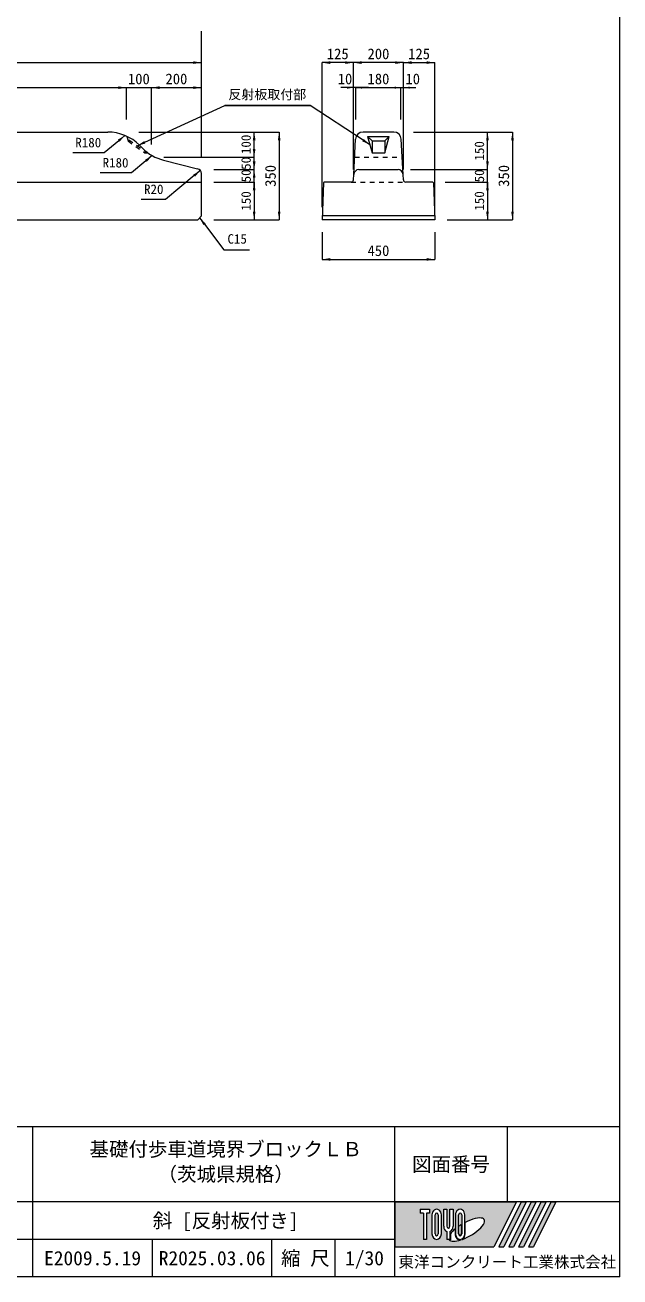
# Model space of a CAD drawing. Units: millimetres, scale not verified. Extents: x 19044 to 37689, y -9270 to 9420.
# Drawn here: x 29487 to 31864, y 300 to 5298 of the extents above; entities that cross this region are included whole.
import ezdxf
from ezdxf.enums import TextEntityAlignment as Align

# ---------------------------------------------------------------- set-up
doc = ezdxf.new("R2010")
doc.units = ezdxf.units.MM
doc.header["$LTSCALE"] = 25
doc.linetypes.add('USER1', pattern=[1.5, 0.75, -0.75])
for name, color, linetype, lineweight in [('寸法線', 7, 'Continuous', 9), ('本体', 2, 'Continuous', 5), ('枠', 5, 'Continuous', 5)]:
    doc.layers.add(name, color=color, linetype=linetype, lineweight=lineweight)
doc.styles.add('ＭＳ ゴシック', font='')
doc.styles.get('ＭＳ ゴシック').set_extended_font_data('MS Gothic')

# ---------------------------------------------------------------- blocks, each defined once
blk = doc.blocks.new('filled_arrow')
at = {"color": 0, "linetype": 'Continuous', "lineweight": -2}
blk.add_solid([(7.5, 1.25), (0, 0), (7.5, -1.25)], dxfattribs=at)

msp = doc.modelspace()

# ---------------------------------------------------------------- hatches: boundary and pattern name
at = {"layer": '枠'}
h = msp.add_hatch(color=7, dxfattribs=at)
h.paths.add_polyline_path([(30964.19, 599.77), (30964.19, 419.77), (31360.19, 419.77), (31450.19, 599.77)])
edge = h.paths.add_edge_path(flags=16)
edge.add_ellipse((31251.71, 488.96), major_axis=(70.52378, 39.47493), ratio=0.34714733547206955, start_angle=-144.31121600980987, end_angle=72.18990336618361, ccw=False)
edge.add_ellipse((31225.6, 471.92), major_axis=(-0, 24), ratio=0.8463541666666666, start_angle=-160.70345628559758, end_angle=-90.00000000004842)
edge.add_line((31245.91, 471.92), (31245.91, 517.67))
edge = h.paths.add_edge_path(flags=16)
edge.add_ellipse((31225.6, 547.61), major_axis=(-0, 22.15385), ratio=0.8463541725441261, start_angle=-90.00000000000114, end_angle=89.99999999999937, ccw=False)
edge.add_line((31244.35, 547.61), (31244.35, 471.92))
edge.add_ellipse((31225.6, 471.92), major_axis=(0, 22.15385), ratio=0.8463541725441261, start_angle=90.00000000002393, end_angle=-89.99999999997635, ccw=False)
edge.add_line((31206.85, 471.92), (31206.85, 547.61))
edge = h.paths.add_edge_path(flags=16)
edge.add_line((31231.85, 547.61), (31231.85, 471.92))
edge.add_ellipse((31225.6, 471.92), major_axis=(-0, 7.38462), ratio=0.8463542107476151, start_angle=89.99999999995453, end_angle=-90.00000000004604, ccw=False)
edge.add_line((31219.35, 471.92), (31219.35, 547.61))
edge.add_ellipse((31225.6, 547.61), major_axis=(-0, 7.38462), ratio=0.8463542107476151, start_angle=-90.00000000006258, end_angle=89.99999999993724, ccw=False)
edge = h.paths.add_edge_path(flags=16)
edge.add_line((31230.28, 508.92), (31230.28, 471.92))
edge.add_ellipse((31225.6, 471.92), major_axis=(0, 5.53846), ratio=0.8463540961371586, start_angle=90.00000000016519, end_angle=-89.99999999983459, ccw=False)
edge.add_line((31220.91, 471.92), (31220.91, 502.87))
edge.add_ellipse((31251.71, 488.96), major_axis=(70.52378, 39.47493), ratio=0.34714733547206955, start_angle=107.79174171423057, end_angle=126.4713187137146, ccw=False)
edge = h.paths.add_edge_path(flags=16)
edge.add_line((31197.47, 569.77), (31197.47, 501.92))
edge.add_ellipse((31178.72, 501.92), major_axis=(0, 22.15385), ratio=0.8463541725441261, start_angle=-163.34116638240334, end_angle=-89.99999999998937, ccw=False)
edge.add_line((31184.97, 481.03), (31184.97, 449.77))
edge.add_line((31184.97, 449.77), (31172.47, 449.77))
edge.add_line((31172.47, 449.77), (31172.47, 481.03))
edge.add_ellipse((31178.72, 501.92), major_axis=(-0, 22.15385), ratio=0.8463541725441261, start_angle=89.99999999998983, end_angle=163.34116638240332, ccw=False)
edge.add_line((31159.97, 501.92), (31159.97, 569.77))
edge.add_line((31159.97, 569.77), (31172.47, 569.77))
edge.add_line((31172.47, 569.77), (31172.47, 501.92))
edge.add_ellipse((31178.72, 501.92), major_axis=(0, 7.38462), ratio=0.8463542107476151, start_angle=90.0000000000501, end_angle=-89.99999999995035)
edge.add_line((31184.97, 501.92), (31184.97, 569.77))
edge.add_line((31184.97, 569.77), (31197.47, 569.77))
edge = h.paths.add_edge_path(flags=16)
edge.add_line((31205.28, 491.03), (31205.28, 471.92))
edge.add_ellipse((31225.6, 471.92), major_axis=(0, 24), ratio=0.8463541666666666, start_angle=90.00000000002193, end_angle=-171.54427005147284)
edge.add_ellipse((31251.71, 488.96), major_axis=(70.52378, 39.47493), ratio=0.3471473354720696, start_angle=-178.64953572470995, end_angle=-148.29244213022173, ccw=False)
edge.add_line((31182.28, 447.92), (31186.53, 447.92))
edge.add_line((31186.53, 447.92), (31186.53, 471.32))
edge.add_ellipse((31251.71, 488.96), major_axis=(70.52378, 39.47493), ratio=0.3471473354720696, start_angle=148.21912047118397, end_angle=165.90812170313075, ccw=False)
edge = h.paths.add_edge_path(flags=16)
edge.add_ellipse((31131.85, 547.61), major_axis=(0, 22.15385), ratio=0.8463541725441261, start_angle=-89.99999999996339, end_angle=90.00000000003683, ccw=False)
edge.add_line((31150.6, 547.61), (31150.6, 471.92))
edge.add_ellipse((31131.85, 471.92), major_axis=(-0, 22.15385), ratio=0.8463541725441261, start_angle=89.99999999998619, end_angle=-90.00000000001421, ccw=False)
edge.add_line((31113.1, 471.92), (31113.1, 547.61))
edge = h.paths.add_edge_path(flags=16)
edge.add_line((31138.1, 547.61), (31138.1, 471.92))
edge.add_ellipse((31131.85, 471.92), major_axis=(0, 7.38462), ratio=0.8463542107476151, start_angle=90.00000000003922, end_angle=-89.999999999961, ccw=False)
edge.add_line((31125.6, 471.92), (31125.6, 547.61))
edge.add_ellipse((31131.85, 547.61), major_axis=(-0, 7.38462), ratio=0.8463542107476151, start_angle=-90.00000000006258, end_angle=89.99999999993724, ccw=False)
h.paths.add_polyline_path([(31103.72, 569.77), (31103.72, 555), (31091.22, 555), (31091.22, 449.77), (31078.72, 449.77), (31078.72, 555), (31066.22, 555), (31066.22, 569.77)], flags=16)
for points in [[(31379.99, 419.77), (31399.79, 419.77), (31489.79, 599.77), (31469.99, 599.77)], [(31529.39, 599.77), (31509.59, 599.77), (31419.59, 419.77), (31439.39, 419.77)], [(31568.99, 599.77), (31549.19, 599.77), (31459.19, 419.77), (31478.99, 419.77)], [(31608.59, 599.77), (31588.79, 599.77), (31498.79, 419.77), (31518.59, 419.77)]]:
    msp.add_hatch(color=7, dxfattribs=at).paths.add_polyline_path(points)

# ---------------------------------------------------------------- linework, layer by layer
at = {"layer": '寸法線'}
for p, q in [((30192.15, 4770.52), (30192.15, 5272.74)), ((28192.15, 5147.74), (30192.15, 5147.74)), ((30799.26, 5147.74), (30674.26, 5147.74)), ((30674.26, 4570.52), (30674.26, 5147.74)), ((30799.26, 4720.52), (30799.26, 5147.74)), ((30999.26, 5147.74), (30799.26, 5147.74)), ((30799.26, 4720.52), (30799.26, 5147.74)), ((30999.26, 5147.74), (31124.26, 5147.74)), ((30999.26, 4720.52), (30999.26, 5147.74)), ((30999.26, 4720.52), (30999.26, 5147.74)), ((31124.26, 4570.52), (31124.26, 5147.74)), ((28192.15, 5047.74), (29892.15, 5047.74)), ((29827.15, 5047.74), (30057.15, 5047.74)), ((29892.15, 4920.52), (29892.15, 5047.74)), ((29892.15, 4920.52), (29892.15, 5047.74)), ((29992.15, 5047.74), (30192.15, 5047.74)), ((29992.15, 4820.52), (29992.15, 5047.74)), ((29992.15, 4820.52), (29992.15, 5047.74)), ((30192.15, 4770.52), (30192.15, 5047.74)), ((30859.26, 5047.74), (30749.26, 5047.74)), ((30799.26, 4720.52), (30799.26, 5047.74)), ((30809.26, 4920.52), (30809.26, 5047.74)), ((30809.26, 5047.74), (30989.26, 5047.74)), ((30809.26, 4920.52), (30809.26, 5047.74)), ((30939.26, 5047.74), (31049.26, 5047.74)), ((30989.26, 4920.52), (30989.26, 5047.74)), ((30989.26, 4920.52), (30989.26, 5047.74)), ((30999.26, 4720.52), (30999.26, 5047.74)), ((29942.15, 4870.52), (30502.73, 4870.52)), ((29942.15, 4870.52), (30402.73, 4870.52)), ((30402.73, 4770.52), (30402.73, 4870.52)), ((30502.73, 4870.52), (30502.73, 4520.52)), ((31039.26, 4870.52), (31434.84, 4870.52)), ((31039.26, 4870.52), (31334.84, 4870.52)), ((31334.84, 4720.52), (31334.84, 4870.52)), ((31434.84, 4870.52), (31434.84, 4520.52)), ((30402.73, 4655.52), (30402.73, 4835.52)), ((30042.15, 4770.52), (30402.73, 4770.52)), ((30042.15, 4770.52), (30402.73, 4770.52)), ((30402.73, 4638.02), (30402.73, 4785.52)), ((31334.84, 4638.02), (31334.84, 4785.52)), ((30242.15, 4720.52), (30402.73, 4720.52)), ((30242.15, 4720.52), (30402.73, 4720.52)), ((31027.74, 4720.52), (31334.84, 4720.52)), ((31027.74, 4720.52), (31334.84, 4720.52)), ((30242.15, 4670.52), (30402.73, 4670.52)), ((30242.15, 4670.52), (30402.73, 4670.52)), ((30402.73, 4670.52), (30402.73, 4520.52)), ((31166.36, 4670.52), (31334.84, 4670.52)), ((31166.36, 4670.52), (31334.84, 4670.52)), ((31334.84, 4670.52), (31334.84, 4520.52)), ((30242.15, 4520.52), (30402.73, 4520.52)), ((30242.15, 4520.52), (30502.73, 4520.52)), ((31174.26, 4520.52), (31334.84, 4520.52)), ((31174.26, 4520.52), (31434.84, 4520.52)), ((30674.26, 4470.52), (30674.26, 4361.98)), ((31124.26, 4470.52), (31124.26, 4361.98)), ((30674.26, 4361.98), (31124.26, 4361.98))]:
    msp.add_line(p, q, dxfattribs=at)
for points in [[(29936.21, 4816.05), (29965.74, 4829.63), (30286.12, 4977.05), (30626.38, 4977.05)], [(30865.09, 4820.04), (30837.94, 4837.9), (30626.38, 4977.05), (30286.12, 4977.05)], [(29886.48, 4856.82), (29861.49, 4836.03), (29803.9, 4788.13), (29678.63, 4788.13)], [(29995.49, 4776.42), (29970.5, 4755.63), (29912.91, 4707.73), (29787.65, 4707.73)], [(30187.92, 4717.21), (30162.93, 4696.43), (30049.2, 4601.84), (29950.78, 4601.84)], [(30184.65, 4528.02), (30204.35, 4502.17), (30281.8, 4400.55), (30384.75, 4400.55)]]:
    msp.add_lwpolyline(points, dxfattribs=at)
at = {"layer": '本体', "lineweight": 20}
for p, q in [((28198.15, 4870.52), (29817.59, 4870.52)), ((29944.87, 4817.8), (29956.9, 4805.77)), ((30040.52, 4758.43), (30177, 4724.3)), ((30192.15, 4535.52), (30192.15, 4704.9)), ((30799.74, 4680.02), (30800.81, 4701.52)), ((30820.79, 4720.52), (30977.74, 4720.52)), ((30998.79, 4680.02), (30997.71, 4701.52)), ((28198.15, 4670.52), (30192.15, 4670.52)), ((30679.17, 4667.62), (30674.26, 4520.52)), ((30789.75, 4670.52), (30682.17, 4670.52)), ((31116.36, 4670.52), (31008.78, 4670.52)), ((31119.36, 4667.62), (31124.26, 4520.52)), ((28207.15, 4520.52), (30177.15, 4520.52)), ((30192.15, 4535.52), (30177.15, 4520.52)), ((31124.26, 4520.52), (30674.26, 4520.52))]:
    msp.add_line(p, q, dxfattribs=at)
at = {"layer": '本体', "linetype": 'USER1', "lineweight": 9}
for p, q in [((29894.64, 4853.2), (29898.91, 4834.84)), ((29902.35, 4839.76), (29898.91, 4834.84)), ((29898.91, 4834.84), (29966.63, 4787.42)), ((29902.35, 4839.76), (29970.07, 4792.34)), ((29970.07, 4792.34), (29966.63, 4787.42)), ((29966.63, 4787.42), (29979.13, 4786.89)), ((30804.26, 4770.52), (30994.26, 4770.52)), ((30789.75, 4670.52), (31008.78, 4670.52))]:
    msp.add_line(p, q, dxfattribs=at)
at = {"layer": '本体', "lineweight": 9}
for p, q in [((30960.73, 4870.52), (30837.8, 4870.52)), ((30855.91, 4853.2), (30942.61, 4853.2)), ((30855.91, 4853.2), (30874.26, 4786.89)), ((30874.26, 4834.84), (30855.91, 4853.2)), ((30924.26, 4786.89), (30942.61, 4853.2)), ((30924.26, 4834.84), (30942.61, 4853.2)), ((30800.81, 4701.52), (30807.84, 4842.02)), ((30874.26, 4834.84), (30924.26, 4834.84)), ((30874.26, 4834.84), (30874.26, 4786.89)), ((30924.26, 4834.84), (30924.26, 4786.89)), ((30997.71, 4701.52), (30990.69, 4842.02)), ((30874.26, 4787.42), (30924.26, 4787.42)), ((30874.26, 4786.89), (30924.26, 4786.89))]:
    msp.add_line(p, q, dxfattribs=at)
at = {"layer": '本体'}
msp.add_line((31123.76, 4535.52), (30674.76, 4535.52), dxfattribs=at)
at = {"layer": '本体', "lineweight": 20}
for centre, radius, start, end in [((29817.59, 4690.52), 180, 45, 90), ((30084.18, 4933.05), 180, 225, 255.96376), ((30172.15, 4704.9), 20, 0, 75.96376), ((30820.79, 4700.52), 20, 90, 177.13759), ((30977.74, 4700.52), 20, 2.86241, 90), ((30682.17, 4667.52), 3, 90, 178.09085), ((30789.75, 4680.52), 10, 270, 357.13759), ((31008.78, 4680.52), 10, 182.86241, 270), ((31116.36, 4667.52), 3, 1.90915, 90)]:
    msp.add_arc(centre, radius, start, end, dxfattribs=at)
at = {"layer": '本体', "lineweight": 9}
for centre, start, end in [((30837.8, 4840.52), 90, 177.13759), ((30960.73, 4840.52), 2.86241, 90)]:
    msp.add_arc(centre, 30, start, end, dxfattribs=at)
at = {"layer": '枠', "lineweight": 20}
for p, q in [((31864.19, 299.77), (31864.19, 8699.77)), ((31864.19, 899.77), (29164.19, 899.77)), ((29518.57, 299.77), (29518.57, 899.77)), ((30964.19, 299.77), (30964.19, 899.77)), ((31414.19, 599.77), (31414.19, 899.77)), ((31864.19, 599.77), (29164.19, 599.77)), ((30964.19, 449.77), (29164.19, 449.77)), ((29996.07, 299.77), (29996.07, 449.77)), ((30473.57, 299.77), (30473.57, 449.77)), ((30726.72, 299.77), (30726.72, 449.77)), ((31864.19, 299.77), (26074.19, 299.77))]:
    msp.add_line(p, q, dxfattribs=at)
at = {"layer": '枠'}
for p, q in [((30964.19, 599.77), (31450.19, 599.77)), ((30964.19, 599.77), (30964.19, 419.77)), ((31450.19, 599.77), (31360.19, 419.77)), ((31469.99, 599.77), (31379.99, 419.77)), ((31489.79, 599.77), (31399.79, 419.77)), ((31509.59, 599.77), (31419.59, 419.77)), ((31529.39, 599.77), (31439.39, 419.77)), ((31549.19, 599.77), (31459.19, 419.77)), ((31469.99, 599.77), (31489.79, 599.77)), ((31568.99, 599.77), (31478.99, 419.77)), ((31588.79, 599.77), (31498.79, 419.77)), ((31509.59, 599.77), (31529.39, 599.77)), ((31608.59, 599.77), (31518.59, 419.77)), ((31549.19, 599.77), (31568.99, 599.77)), ((31588.79, 599.77), (31608.59, 599.77)), ((31066.22, 569.77), (31103.72, 569.77)), ((31066.22, 569.77), (31066.22, 555)), ((31078.72, 555), (31066.22, 555)), ((31078.72, 555), (31078.72, 449.77)), ((31103.72, 555), (31091.22, 555)), ((31091.22, 555), (31091.22, 449.77)), ((31103.72, 569.77), (31103.72, 555)), ((31159.97, 569.77), (31172.47, 569.77)), ((31159.97, 501.92), (31159.97, 569.77)), ((31172.47, 569.77), (31172.47, 501.92)), ((31184.97, 569.77), (31197.47, 569.77)), ((31184.97, 501.92), (31184.97, 569.77)), ((31197.47, 569.77), (31197.47, 501.92)), ((31113.1, 547.61), (31113.1, 471.92)), ((31125.6, 471.92), (31125.6, 547.61)), ((31138.1, 547.61), (31138.1, 471.92)), ((31150.6, 471.92), (31150.6, 547.61)), ((31206.85, 547.61), (31206.85, 471.92)), ((31219.35, 471.92), (31219.35, 547.61)), ((31220.91, 471.92), (31220.91, 502.87)), ((31230.28, 508.92), (31230.28, 471.92)), ((31231.85, 547.61), (31231.85, 471.92)), ((31244.35, 471.92), (31244.35, 547.61)), ((31245.91, 471.92), (31245.91, 517.67)), ((31172.47, 481.03), (31172.47, 449.77)), ((31184.97, 481.03), (31184.97, 449.77)), ((31186.53, 471.32), (31186.53, 447.92)), ((31205.28, 491.03), (31205.28, 471.92)), ((30964.19, 419.77), (31360.19, 419.77)), ((31091.22, 449.77), (31078.72, 449.77)), ((31184.97, 449.77), (31172.47, 449.77)), ((31182.28, 447.92), (31186.53, 447.92)), ((31379.99, 419.77), (31399.79, 419.77)), ((31419.59, 419.77), (31439.39, 419.77)), ((31459.19, 419.77), (31478.99, 419.77)), ((31498.79, 419.77), (31518.59, 419.77))]:
    msp.add_line(p, q, dxfattribs=at)
for centre, major_axis, ratio, start_param, end_param in [((31131.85, 547.61), (0, 22.15385), 0.846354, 4.712388980385231, 7.853981633975027), ((31131.85, 547.61), (-0, 7.38462), 0.846354, 4.712388980383765, 7.853981633973556), ((31225.6, 547.61), (-0, 22.15385), 0.846354, 4.712388980384673, 7.853981633974473), ((31225.6, 547.61), (-0, 7.38462), 0.846354, 4.712388980383765, 7.853981633973556), ((31178.72, 501.92), (-0, 22.15385), 0.846354, 1.5707963267947462, 2.8017557441351593), ((31178.72, 501.92), (0, 7.38462), 0.846354, 1.5707963267956364, 4.712388980385423), ((31178.72, 501.92), (0, 22.15385), 0.846354, 3.4814295630444265, 4.712388980384847), ((31251.71, 488.96), (70.52378, 39.47493), 0.347147, 1.6817405097970146, 1.821983319661551), ((31251.71, 488.96), (70.52378, 39.47493), 0.347147, 4.262185332381589, 7.742916281338554), ((31131.85, 471.92), (-0, 22.15385), 0.846354, 1.5707963267946923, 4.71238898038448), ((31131.85, 471.92), (0, 7.38462), 0.846354, 1.5707963267954757, 4.712388980385266), ((31251.71, 488.96), (70.52378, 39.47493), 0.347147, 2.0815196641224314, 2.5155126073167264), ((31225.6, 471.92), (0, 24), 0.846354, 1.5707963267952205, 3.3154678663292283), ((31225.6, 471.92), (0, 22.15385), 0.846354, 1.5707963267952503, 4.712388980385041), ((31225.6, 471.92), (-0, 7.38462), 0.846354, 1.570796326794225, 4.712388980384009), ((31225.6, 471.92), (0, 5.53846), 0.846354, 1.5707963267973373, 4.712388980387134), ((31225.6, 471.92), (-0, 24), 0.846354, 3.533843800014329, 4.712388980383975), ((31251.71, 488.96), (70.52378, 39.47493), 0.347147, 3.2093975090572004, 4.200445063285428)]:
    msp.add_ellipse(centre, major_axis=major_axis, ratio=ratio, start_param=start_param, end_param=end_param, dxfattribs=at)

# ---------------------------------------------------------------- block references
at = {"layer": '寸法線'}
for p, xscale, yscale, rotation in [((30192.15, 5147.74), 4.33, 4.33, 180), ((30799.26, 5147.74), 4.33, 4.33, 180), ((30999.26, 5147.74), 4.33, 4.33, 180), ((31124.26, 5147.74), 4.33, 4.33, 180), ((29892.15, 5047.74), 4.33, 4.33, 180), ((29892.15, 5047.74), 3.33, 3.33, 180), ((30192.15, 5047.74), 4.33, 4.33, 180), ((30799.26, 5047.74), 3.33, 3.33, 180), ((30989.26, 5047.74), 3.33, 3.33, 180), ((30989.26, 5047.74), 3.33, 3.33, 180), ((29886.48, 4856.82), 4.33, 4.33, 219.8), ((30402.73, 4870.52), 4.33, 4.33, 270), ((30502.73, 4870.52), 4.33, 4.33, 270), ((31334.84, 4870.52), 4.33, 4.33, 270), ((31434.84, 4870.52), 4.33, 4.33, 270), ((29936.21, 4816.05), 4.33, 4.33, 24.7), ((30402.73, 4770.52), 4.33, 4.33, 90), ((30865.09, 4820.04), 4.33, 4.33, 146.7), ((29995.49, 4776.42), 4.33, 4.33, 219.8), ((30402.73, 4720.52), 4.33, 4.33, 90), ((31334.84, 4720.52), 4.33, 4.33, 90), ((31334.84, 4720.52), 4.33, 4.33, 90), ((30187.92, 4717.21), 4.33, 4.33, 219.8), ((30402.73, 4720.52), 4.33, 4.33, 270), ((30402.73, 4670.52), 4.33, 4.33, 270), ((31334.84, 4670.52), 4.33, 4.33, 270), ((30402.73, 4520.52), 4.33, 4.33, 90), ((30502.73, 4520.52), 4.33, 4.33, 90), ((31334.84, 4520.52), 4.33, 4.33, 90), ((31434.84, 4520.52), 4.33, 4.33, 90), ((30184.65, 4528.02), 4.33, 4.33, 307.3), ((31124.26, 4361.98), 4.33, 4.33, 180)]:
    msp.add_blockref('filled_arrow', p, dxfattribs=dict(at, xscale=xscale, yscale=yscale, rotation=rotation))
for p, xscale, yscale in [((30674.26, 5147.74), 4.33, 4.33), ((30799.26, 5147.74), 4.33, 4.33), ((30999.26, 5147.74), 4.33, 4.33), ((29992.15, 5047.74), 4.33, 4.33), ((29992.15, 5047.74), 4.33, 4.33), ((30809.26, 5047.74), 3.33, 3.33), ((30809.26, 5047.74), 3.33, 3.33), ((30999.26, 5047.74), 3.33, 3.33), ((30674.26, 4361.98), 4.33, 4.33)]:
    msp.add_blockref('filled_arrow', p, dxfattribs=dict(at, xscale=xscale, yscale=yscale))

# ---------------------------------------------------------------- texts
at = {"layer": '寸法線', "style": 'ＭＳ ゴシック'}
for s, p in [('125', (30736.76, 5182.74)), ('200', (30899.26, 5182.74)), ('125', (31061.76, 5182.74)), ('100', (29942.15, 5082.74)), ('200', (30092.15, 5082.74)), ('10', (30765.73, 5082.74)), ('180', (30899.26, 5082.74)), ('10', (31036.2, 5082.74)), ('450', (30899.26, 4396.98))]:
    msp.add_text(s, height=42.72, dxfattribs=at).set_placement(p, align=Align.MIDDLE_CENTER)
for s, p in [('反射板取付部', (30455.27, 5039.46)), ('R180', (29740.01, 4847.47)), ('R180', (29849.02, 4767.07)), ('R20', (30001.62, 4661.17)), ('C15', (30334.87, 4462.96))]:
    msp.add_text(s, height=37.98, dxfattribs=at).set_placement(p, align=Align.TOP_CENTER)
for s, height, p in [('100', 37.98, (30370.23, 4821.35)), ('150', 37.98, (31302.34, 4795.52)), ('50', 37.98, (30370.23, 4745.52)), ('50', 37.98, (30370.23, 4695.52)), ('350', 42.72, (30467.73, 4695.52)), ('50', 37.98, (31302.34, 4695.52)), ('350', 42.72, (31399.84, 4695.52)), ('150', 37.98, (30370.23, 4595.52)), ('150', 37.98, (31302.34, 4595.52))]:
    msp.add_text(s, height=height, rotation=90, dxfattribs=at).set_placement(p, align=Align.MIDDLE_CENTER)
at = {"layer": '枠', "color": 7, "style": 'ＭＳ ゴシック'}
for s, p in [('基礎付歩車道境界ブロックＬＢ', (29745.29, 838.62)), ('（茨城県規格）', (30017.24, 738.62))]:
    msp.add_text(s, height=56.96, dxfattribs=at).set_placement(p, align=Align.TOP_LEFT)
for s, height, p in [('図面番号', 56.96, (31189.19, 749.77)), ('斜 [反射板付き]', 56.96, (30289.19, 524.77)), ('E2009.5.19', 56.96, (29757.32, 374.77)), ('R2025.03.06', 56.96, (30234.82, 374.77)), ('縮 尺', 56.96, (30607.31, 374.77)), ('1/30', 56.96, (30843.67, 374.77)), ('東洋コンクリート工業株式会社', 45.57, (31414.19, 359.77))]:
    msp.add_text(s, height=height, dxfattribs=at).set_placement(p, align=Align.MIDDLE_CENTER)

doc.saveas('drawing.dxf')
